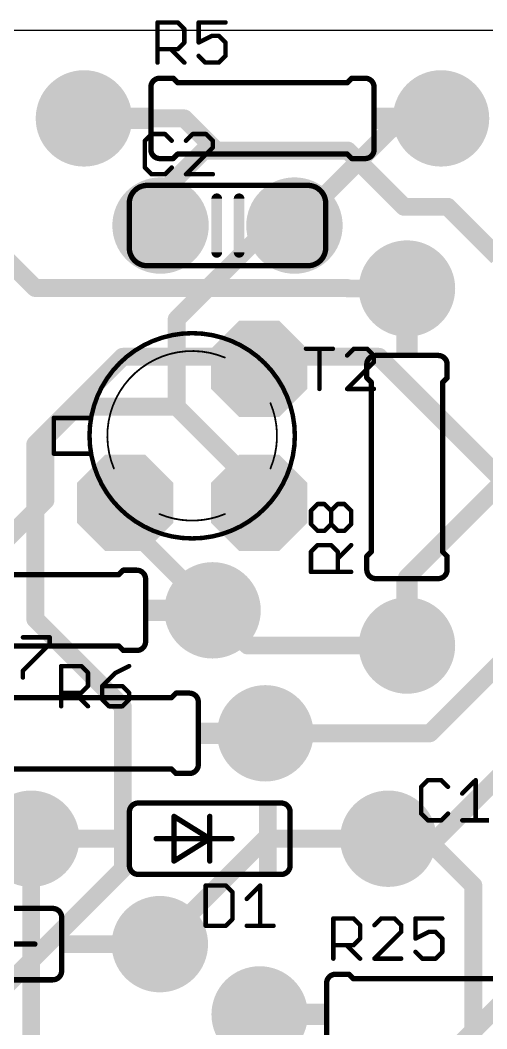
# Model space of a CAD drawing. Extents: x 0 to 70, y -10.8 to 60.8.
# Drawn here: x 24.11 to 37.38, y 21.59 to 50.29 of the extents above; entities that cross this region are included whole.
import ezdxf

# ---------------------------------------------------------------- set-up
doc = ezdxf.new("R2010")
doc.units = 0
for name, color, linetype in [('1', 22, 'CONTINUOUS'), ('16', 175, 'CONTINUOUS'), ('17', 82, 'CONTINUOUS'), ('20', 7, 'CONTINUOUS'), ('21', 253, 'CONTINUOUS'), ('25', 253, 'CONTINUOUS'), ('29', 253, 'CONTINUOUS'), ('30', 253, 'CONTINUOUS')]:
    doc.layers.add(name, color=color, linetype=linetype)

# ---------------------------------------------------------------- blocks, each defined once
blk = doc.blocks.new('ROUNDP')
at = {"const_width": 0.5}
blk.add_lwpolyline([(0, -0.25, 1), (0, 0.25, 1), (0, -0.25)], format="xyb", dxfattribs=at)
blk = doc.blocks.new('RECT')
blk.add_solid([(-0.5, -0.5), (0.5, -0.5), (-0.5, 0.5), (0.5, 0.5)])
blk = doc.blocks.new('OCTAGONP')
at = {"const_width": 0.5}
blk.add_lwpolyline([(-0.25, -0.1036), (-0.25, 0.1036), (-0.1036, 0.25), (0.1036, 0.25), (0.25, 0.1036), (0.25, -0.1036), (0.1036, -0.25), (-0.1036, -0.25), (-0.25, -0.1036), (-0.25, 0.1036)], dxfattribs=at)

msp = doc.modelspace()

# ---------------------------------------------------------------- linework, layer by layer
at = {"layer": '1', "const_width": 0.508}
for points in [[(28.7762, 47.5), (25.92, 47.5)], [(29.6926, 46.5836), (28.7762, 47.5)], [(29.337, 46.5836), (28.1, 45.3466)], [(29.6926, 46.5836), (29.337, 46.5836)], [(33.4264, 46.5836), (29.6926, 46.5836)], [(35.0266, 44.9834), (33.4264, 46.5836)], [(28.1, 45.3466), (28.1, 44.45)], [(36.2712, 44.9834), (35.0266, 44.9834)], [(37.6936, 43.561), (36.2712, 44.9834)], [(22.5, 44.7084), (24.5364, 42.672)], [(24.5364, 42.672), (33.4264, 42.672)], [(33.4264, 42.672), (33.4408, 42.6576)], [(33.4408, 42.6576), (35.111, 42.6576)], [(24.5364, 38.227), (27.0256, 40.7162)], [(27.0256, 40.7162), (30.7162, 40.7162)], [(30.7162, 40.7162), (30.905, 40.3716)], [(30.905, 40.3716), (31.0938, 40.7162)], [(31.0938, 40.7162), (34.3154, 40.7162)], [(34.3154, 40.7162), (37.6936, 37.338)], [(24.5364, 33.2486), (24.5364, 38.227)], [(27.0256, 30.7594), (24.5364, 33.2486)], [(27.0256, 26.1366), (27.0256, 30.7594)], [(22.7584, 21.8694), (27.0256, 26.1366)], [(35.7378, 20.2692), (39.4716, 24.003)]]:
    msp.add_lwpolyline(points, dxfattribs=at)
at = {"layer": '1', "const_width": 0.254}
for points in [[(25.92, 47.627, 1), (25.92, 47.373)], [(28.866, 47.5898, 1), (28.6864, 47.4102)], [(28.7762, 47.373, 1), (28.7762, 47.627)], [(29.337, 46.7106, 1), (29.337, 46.4566)], [(29.4268, 46.4938, 1), (29.2472, 46.6734)], [(29.6926, 46.7106, 1), (29.6926, 46.4566)], [(29.6028, 46.4938, 1), (29.7824, 46.6734)], [(29.6926, 46.4566, 1), (29.6926, 46.7106)], [(33.5162, 46.6734, 1), (33.3366, 46.4938)], [(33.4264, 46.4566, 1), (33.4264, 46.7106)], [(28.227, 45.3466, 1), (27.973, 45.3466)], [(28.0102, 45.4364, 1), (28.1898, 45.2568)], [(35.0266, 45.1104, 1), (35.0266, 44.8564)], [(34.9368, 44.8936, 1), (35.1164, 45.0732)], [(36.361, 45.0732, 1), (36.1814, 44.8936)], [(36.2712, 44.8564, 1), (36.2712, 45.1104)], [(27.973, 44.45, 1), (28.227, 44.45)], [(24.5364, 42.799, 1), (24.5364, 42.545)], [(24.4466, 42.5822, 1), (24.6262, 42.7618)], [(33.5162, 42.7618, 1), (33.3366, 42.5822)], [(33.4408, 42.7846, 1), (33.4408, 42.5306)], [(33.351, 42.5678, 1), (33.5306, 42.7474)], [(33.4264, 42.545, 1), (33.4264, 42.799)], [(35.111, 42.5306, 1), (35.111, 42.7846)], [(27.0256, 40.8432, 1), (27.0256, 40.5892)], [(27.1154, 40.6264, 1), (26.9358, 40.806)], [(30.8276, 40.7772, 1), (30.6048, 40.6552)], [(30.7162, 40.5892, 1), (30.7162, 40.8432)], [(31.0938, 40.8432, 1), (31.0938, 40.5892)], [(31.2052, 40.6552, 1), (30.9824, 40.7772)], [(34.4052, 40.806, 1), (34.2256, 40.6264)], [(34.3154, 40.5892, 1), (34.3154, 40.8432)], [(30.7936, 40.4326, 1), (31.0164, 40.3106)], [(30.7936, 40.3106, 1), (31.0164, 40.4326)], [(24.6634, 38.227, 1), (24.4094, 38.227)], [(24.4466, 38.3168, 1), (24.6262, 38.1372)], [(24.6262, 33.3384, 1), (24.4466, 33.1588)], [(24.4094, 33.2486, 1), (24.6634, 33.2486)], [(27.1526, 30.7594, 1), (26.8986, 30.7594)], [(26.9358, 30.6696, 1), (27.1154, 30.8492)], [(26.8986, 26.1366, 1), (27.1526, 26.1366)], [(27.1154, 26.0468, 1), (26.9358, 26.2264)]]:
    msp.add_lwpolyline(points, format="xyb", dxfattribs=at)
at = {"layer": '16', "const_width": 0.508}
for points in [[(31.91, 44.45), (34.96, 47.5)], [(34.96, 47.5), (36.08, 47.5)], [(28.559, 41.783), (31.226, 44.45)], [(31.226, 44.45), (31.91, 44.45)], [(28.559, 39.2938), (28.559, 41.783)], [(35.111, 34.431), (40.27, 39.59)], [(24.8252, 38.4048), (25.7142, 39.2938)], [(25.7142, 39.2938), (28.559, 39.2938)], [(28.559, 39.2938), (30.7578, 37.095)], [(24.8252, 36.6268), (24.8252, 38.4048)], [(30.7578, 37.095), (30.905, 36.5616)], [(23.225, 35.0266), (24.8252, 36.6268)], [(27.095, 35.985), (27.095, 36.5616)], [(29.58, 33.5), (27.095, 35.985)], [(35.76, 30), (40.27, 34.51)], [(35.111, 32.4976), (35.111, 34.431)], [(29.58, 33.5), (30.5824, 32.4976)], [(30.5824, 32.4976), (35.111, 32.4976)], [(31.08, 30), (35.76, 30)], [(35.96, 27), (38.96, 30)], [(20.58, 27), (24.42, 27)], [(24.42, 27), (24.42, 20.16)], [(31.08, 27), (28.08, 24)], [(34.58, 27), (31.08, 27)], [(35.671, 27), (34.58, 27)], [(35.671, 27), (35.96, 27)], [(37, 25.671), (35.671, 27)], [(37, 14.54), (37, 25.671)], [(33.27, 19.65), (30.92, 22)]]:
    msp.add_lwpolyline(points, dxfattribs=at)
at = {"layer": '16', "const_width": 0.254}
for points in [[(34.96, 47.627, 1), (34.96, 47.373)], [(35.0498, 47.4102, 1), (34.8702, 47.5898)], [(36.08, 47.373, 1), (36.08, 47.627)], [(31.226, 44.577, 1), (31.226, 44.323)], [(31.3158, 44.3602, 1), (31.1362, 44.5398)], [(31.8202, 44.5398, 1), (31.9998, 44.3602)], [(31.91, 44.323, 1), (31.91, 44.577)], [(28.686, 41.783, 1), (28.432, 41.783)], [(28.4692, 41.8728, 1), (28.6488, 41.6932)], [(25.7142, 39.4208, 1), (25.7142, 39.1668)], [(25.804, 39.204, 1), (25.6244, 39.3836)], [(28.6488, 39.3836, 1), (28.4692, 39.204)], [(28.432, 39.2938, 1), (28.686, 39.2938)], [(28.559, 39.1668, 1), (28.559, 39.4208)], [(24.9522, 38.4048, 1), (24.6982, 38.4048)], [(24.7354, 38.4946, 1), (24.915, 38.315)], [(30.8802, 37.1288, 1), (30.6354, 37.0612)], [(30.668, 37.0052, 1), (30.8476, 37.1848)], [(24.6982, 36.6268, 1), (24.9522, 36.6268)], [(24.915, 36.537, 1), (24.7354, 36.7166)], [(27.222, 36.5616, 1), (26.968, 36.5616)], [(30.7826, 36.5278, 1), (31.0274, 36.5954)], [(27.1848, 36.0748, 1), (27.0052, 35.8952)], [(26.968, 35.985, 1), (27.222, 35.985)], [(35.238, 34.431, 1), (34.984, 34.431)], [(35.0212, 34.5208, 1), (35.2008, 34.3412)], [(29.6698, 33.5898, 1), (29.4902, 33.4102)], [(29.4902, 33.4102, 1), (29.6698, 33.5898)], [(30.5824, 32.6246, 1), (30.5824, 32.3706)], [(35.111, 32.3706, 1), (35.111, 32.6246)], [(30.4926, 32.4078, 1), (30.6722, 32.5874)], [(34.984, 32.4976, 1), (35.238, 32.4976)], [(31.08, 30.127, 1), (31.08, 29.873)], [(35.6702, 30.0898, 1), (35.8498, 29.9102)], [(35.76, 29.873, 1), (35.76, 30.127)], [(24.547, 27, 1), (24.293, 27)], [(24.42, 26.873, 1), (24.42, 27.127)], [(31.08, 27.127, 1), (31.08, 26.873)], [(31.1698, 26.9102, 1), (30.9902, 27.0898)], [(34.58, 27.127, 1), (34.58, 26.873)], [(34.58, 26.873, 1), (34.58, 27.127)], [(35.671, 27.127, 1), (35.671, 26.873)], [(35.7608, 27.0898, 1), (35.5812, 26.9102)], [(35.671, 26.873, 1), (35.671, 27.127)], [(35.8702, 27.0898, 1), (36.0498, 26.9102)], [(35.96, 26.873, 1), (35.96, 27.127)], [(37.127, 25.671, 1), (36.873, 25.671)], [(36.9102, 25.5812, 1), (37.0898, 25.7608)], [(27.9902, 24.0898, 1), (28.1698, 23.9102)], [(31.0098, 22.0898, 1), (30.8302, 21.9102)]]:
    msp.add_lwpolyline(points, format="xyb", dxfattribs=at)
at = {"layer": '20'}
msp.add_line((70, 50), (0, 50), dxfattribs=at)
at = {"layer": '21'}
for points, const_width in [([(28.079, 48.643, 0.4142), (27.825, 48.389)], 0.1524), ([(28.079, 48.6811, 1), (28.079, 48.6049)], 0.0762), ([(28.079, 48.6049, 1), (28.079, 48.6811)], 0.0762), ([(28.4869, 48.6699, 1), (28.4331, 48.6161)], 0.0762), ([(28.46, 48.6049, 1), (28.46, 48.6811)], 0.0762), ([(28.587, 48.5541, 1), (28.587, 48.4779)], 0.0762), ([(28.5601, 48.4891, 1), (28.6139, 48.5429)], 0.0762), ([(33.3861, 48.5429, 1), (33.4399, 48.4891)], 0.0762), ([(33.413, 48.4779, 1), (33.413, 48.5541)], 0.0762), ([(33.54, 48.6811, 1), (33.54, 48.6049)], 0.0762), ([(33.5669, 48.6161, 1), (33.5131, 48.6699)], 0.0762), ([(34.175, 48.389, 0.4142), (33.921, 48.643)], 0.1524), ([(33.921, 48.6811, 1), (33.921, 48.6049)], 0.0762), ([(33.921, 48.6049, 1), (33.921, 48.6811)], 0.0762), ([(27.8631, 48.389, 1), (27.7869, 48.389)], 0.0762), ([(27.7869, 48.389, 1), (27.8631, 48.389)], 0.0762), ([(34.2131, 48.389, 1), (34.1369, 48.389)], 0.0762), ([(34.1369, 48.389, 1), (34.2131, 48.389)], 0.0762), ([(27.825, 46.611, 0.4142), (28.079, 46.357)], 0.1524), ([(27.8631, 46.611, 1), (27.7869, 46.611)], 0.0762), ([(27.7869, 46.611, 1), (27.8631, 46.611)], 0.0762), ([(28.587, 46.5221, 1), (28.587, 46.4459)], 0.0762), ([(28.6139, 46.4571, 1), (28.5601, 46.5109)], 0.0762), ([(33.4399, 46.5109, 1), (33.3861, 46.4571)], 0.0762), ([(33.413, 46.4459, 1), (33.413, 46.5221)], 0.0762), ([(33.921, 46.357, 0.4142), (34.175, 46.611)], 0.1524), ([(34.2131, 46.611, 1), (34.1369, 46.611)], 0.0762), ([(34.1369, 46.611, 1), (34.2131, 46.611)], 0.0762), ([(28.079, 46.3951, 1), (28.079, 46.3189)], 0.0762), ([(28.079, 46.3189, 1), (28.079, 46.3951)], 0.0762), ([(28.4331, 46.3839, 1), (28.4869, 46.3301)], 0.0762), ([(28.46, 46.3189, 1), (28.46, 46.3951)], 0.0762), ([(33.54, 46.3951, 1), (33.54, 46.3189)], 0.0762), ([(33.5131, 46.3301, 1), (33.5669, 46.3839)], 0.0762), ([(33.921, 46.3951, 1), (33.921, 46.3189)], 0.0762), ([(33.921, 46.3189, 1), (33.921, 46.3951)], 0.0762), ([(27.719, 45.593, 0.4142), (27.211, 45.085)], 0.1524), ([(27.719, 45.6311, 1), (27.719, 45.5549)], 0.0762), ([(27.719, 45.5549, 1), (27.719, 45.6311)], 0.0762), ([(32.799, 45.085, 0.4142), (32.291, 45.593)], 0.1524), ([(32.291, 45.6311, 1), (32.291, 45.5549)], 0.0762), ([(32.291, 45.5549, 1), (32.291, 45.6311)], 0.0762), ([(29.7764, 45.212, 1), (29.624, 45.212)], 0.1524), ([(30.4114, 45.212, 1), (30.259, 45.212)], 0.1524), ([(27.2491, 45.085, 1), (27.1729, 45.085)], 0.0762), ([(27.1729, 45.085, 1), (27.2491, 45.085)], 0.0762), ([(32.8371, 45.085, 1), (32.7609, 45.085)], 0.0762), ([(32.7609, 45.085, 1), (32.8371, 45.085)], 0.0762), ([(27.211, 43.815, 0.4142), (27.719, 43.307)], 0.1524), ([(27.2491, 43.815, 1), (27.1729, 43.815)], 0.0762), ([(27.1729, 43.815, 1), (27.2491, 43.815)], 0.0762), ([(29.624, 43.688, 1), (29.7764, 43.688)], 0.1524), ([(30.259, 43.688, 1), (30.4114, 43.688)], 0.1524), ([(32.291, 43.307, 0.4142), (32.799, 43.815)], 0.1524), ([(32.8371, 43.815, 1), (32.7609, 43.815)], 0.0762), ([(32.7609, 43.815, 1), (32.8371, 43.815)], 0.0762), ([(27.719, 43.3451, 1), (27.719, 43.2689)], 0.0762), ([(27.719, 43.2689, 1), (27.719, 43.3451)], 0.0762), ([(32.291, 43.3451, 1), (32.291, 43.2689)], 0.0762), ([(32.291, 43.2689, 1), (32.291, 43.3451)], 0.0762), ([(29, 35.5456, 1), (29, 41.3876, 1), (29, 35.5456)], 0.127), ([(29.929, 40.6937, 0.67), (26.773, 37.5377)], 0.0508), ([(34.222, 40.7526, 0.4142), (33.968, 40.4986)], 0.1524), ([(34.222, 40.7907, 1), (34.222, 40.7145)], 0.0762), ([(34.222, 40.7145, 1), (34.222, 40.7907)], 0.0762), ([(36.254, 40.4986, 0.4142), (36, 40.7526)], 0.1524), ([(36, 40.7907, 1), (36, 40.7145)], 0.0762), ([(36, 40.7145, 1), (36, 40.7907)], 0.0762), ([(29.9241, 40.682, 1), (29.9339, 40.7054)], 0.0254), ([(34.0061, 40.4986, 1), (33.9299, 40.4986)], 0.0762), ([(33.9299, 40.4986, 1), (34.0061, 40.4986)], 0.0762), ([(36.2921, 40.4986, 1), (36.2159, 40.4986)], 0.0762), ([(36.2159, 40.4986, 1), (36.2921, 40.4986)], 0.0762), ([(33.9949, 40.1445, 1), (33.9411, 40.0907)], 0.0762), ([(36.2809, 40.0907, 1), (36.2271, 40.1445)], 0.0762), ([(33.9299, 40.1176, 1), (34.0061, 40.1176)], 0.0762), ([(34.1331, 39.9906, 1), (34.0569, 39.9906)], 0.0762), ([(34.0681, 39.9637, 1), (34.1219, 40.0175)], 0.0762), ([(36.1651, 39.9906, 1), (36.0889, 39.9906)], 0.0762), ([(36.1001, 40.0175, 1), (36.1539, 39.9637)], 0.0762), ([(36.2159, 40.1176, 1), (36.2921, 40.1176)], 0.0762), ([(31.227, 37.5377, 0.2002), (31.227, 39.3955)], 0.0508), ([(31.2387, 39.4004, 1), (31.2153, 39.3906)], 0.0254), ([(25.063, 39.0064, 1), (25.063, 38.9428)], 0.0635), ([(25.0948, 38.9746, 1), (25.0313, 38.9746)], 0.0635), ([(26.1235, 38.9428, 1), (26.1235, 39.0064)], 0.0635), ([(25.063, 37.9904, 1), (25.063, 37.9269)], 0.0635), ([(25.0313, 37.9586, 1), (25.0948, 37.9586)], 0.0635), ([(26.1235, 37.9269, 1), (26.1235, 37.9904)], 0.0635), ([(26.7613, 37.5328, 1), (26.7847, 37.5426)], 0.0254), ([(31.2153, 37.5426, 1), (31.2387, 37.5328)], 0.0254), ([(28.0711, 36.2396, 0.2002), (29.9289, 36.2396)], 0.0508), ([(28.076, 36.2513, 1), (28.0662, 36.2279)], 0.0254), ([(29.9338, 36.2279, 1), (29.924, 36.2513)], 0.0254), ([(34.0061, 35.0376, 1), (33.9299, 35.0376)], 0.0762), ([(33.9411, 35.0645, 1), (33.9949, 35.0107)], 0.0762), ([(34.0569, 35.1646, 1), (34.1331, 35.1646)], 0.0762), ([(34.1219, 35.1377, 1), (34.0681, 35.1915)], 0.0762), ([(36.0889, 35.1646, 1), (36.1651, 35.1646)], 0.0762), ([(36.1539, 35.1915, 1), (36.1001, 35.1377)], 0.0762), ([(36.2921, 35.0376, 1), (36.2159, 35.0376)], 0.0762), ([(36.2271, 35.0107, 1), (36.2809, 35.0645)], 0.0762), ([(26.8861, 34.5429, 1), (26.9399, 34.4891)], 0.0762), ([(26.913, 34.4779, 1), (26.913, 34.5541)], 0.0762), ([(27.04, 34.6811, 1), (27.04, 34.6049)], 0.0762), ([(27.0669, 34.6161, 1), (27.0131, 34.6699)], 0.0762), ([(27.675, 34.389, 0.4142), (27.421, 34.643)], 0.1524), ([(27.421, 34.6811, 1), (27.421, 34.6049)], 0.0762), ([(27.421, 34.6049, 1), (27.421, 34.6811)], 0.0762), ([(27.7131, 34.389, 1), (27.6369, 34.389)], 0.0762), ([(33.968, 34.6566, 0.4142), (34.222, 34.4026)], 0.1524), ([(34.0061, 34.6566, 1), (33.9299, 34.6566)], 0.0762), ([(33.9299, 34.6566, 1), (34.0061, 34.6566)], 0.0762), ([(34.222, 34.4407, 1), (34.222, 34.3645)], 0.0762), ([(34.222, 34.3645, 1), (34.222, 34.4407)], 0.0762), ([(36, 34.4026, 0.4142), (36.254, 34.6566)], 0.1524), ([(36, 34.4407, 1), (36, 34.3645)], 0.0762), ([(36, 34.3645, 1), (36, 34.4407)], 0.0762), ([(36.2921, 34.6566, 1), (36.2159, 34.6566)], 0.0762), ([(36.2159, 34.6566, 1), (36.2921, 34.6566)], 0.0762), ([(27.6369, 34.389, 1), (27.7131, 34.389)], 0.0762), ([(26.9399, 32.5109, 1), (26.8861, 32.4571)], 0.0762), ([(26.913, 32.4459, 1), (26.913, 32.5221)], 0.0762), ([(27.421, 32.357, 0.4142), (27.675, 32.611)], 0.1524), ([(27.7131, 32.611, 1), (27.6369, 32.611)], 0.0762), ([(27.6369, 32.611, 1), (27.7131, 32.611)], 0.0762), ([(27.04, 32.3951, 1), (27.04, 32.3189)], 0.0762), ([(27.0131, 32.3301, 1), (27.0669, 32.3839)], 0.0762), ([(27.421, 32.3951, 1), (27.421, 32.3189)], 0.0762), ([(27.421, 32.3189, 1), (27.421, 32.3951)], 0.0762), ([(28.3861, 31.0429, 1), (28.4399, 30.9891)], 0.0762), ([(28.413, 30.9779, 1), (28.413, 31.0541)], 0.0762), ([(28.54, 31.1811, 1), (28.54, 31.1049)], 0.0762), ([(28.5669, 31.1161, 1), (28.5131, 31.1699)], 0.0762), ([(29.175, 30.889, 0.4142), (28.921, 31.143)], 0.1524), ([(28.921, 31.1811, 1), (28.921, 31.1049)], 0.0762), ([(28.921, 31.1049, 1), (28.921, 31.1811)], 0.0762), ([(29.2131, 30.889, 1), (29.1369, 30.889)], 0.0762), ([(29.1369, 30.889, 1), (29.2131, 30.889)], 0.0762), ([(28.4399, 29.0109, 1), (28.3861, 28.9571)], 0.0762), ([(28.413, 28.9459, 1), (28.413, 29.0221)], 0.0762), ([(28.921, 28.857, 0.4142), (29.175, 29.111)], 0.1524), ([(29.2131, 29.111, 1), (29.1369, 29.111)], 0.0762), ([(29.1369, 29.111, 1), (29.2131, 29.111)], 0.0762), ([(28.54, 28.8951, 1), (28.54, 28.8189)], 0.0762), ([(28.5131, 28.8301, 1), (28.5669, 28.8839)], 0.0762), ([(28.921, 28.8951, 1), (28.921, 28.8189)], 0.0762), ([(28.921, 28.8189, 1), (28.921, 28.8951)], 0.0762), ([(27.468, 28.016, 0.4142), (27.214, 27.762)], 0.1524), ([(27.468, 28.0541, 1), (27.468, 27.9779)], 0.0762), ([(27.468, 27.9779, 1), (27.468, 28.0541)], 0.0762), ([(31.786, 27.762, 0.4142), (31.532, 28.016)], 0.1524), ([(31.532, 28.0541, 1), (31.532, 27.9779)], 0.0762), ([(31.532, 27.9779, 1), (31.532, 28.0541)], 0.0762), ([(27.2521, 27.762, 1), (27.1759, 27.762)], 0.0762), ([(27.1759, 27.762, 1), (27.2521, 27.762)], 0.0762), ([(28.5221, 27.635, 1), (28.4459, 27.635)], 0.0762), ([(28.5042, 27.6673, 1), (28.4638, 27.6027)], 0.0762), ([(29.5381, 27.635, 1), (29.4619, 27.635)], 0.0762), ([(31.8241, 27.762, 1), (31.7479, 27.762)], 0.0762), ([(31.7479, 27.762, 1), (31.8241, 27.762)], 0.0762), ([(27.976, 27.0381, 1), (27.976, 26.9619)], 0.0762), ([(29.5, 27.0381, 1), (29.5, 26.9619)], 0.0762), ([(29.5381, 27, 1), (29.4619, 27)], 0.0762), ([(29.4619, 27, 1), (29.5381, 27)], 0.0762), ([(29.5202, 26.9677, 1), (29.4798, 27.0323)], 0.0762), ([(29.4798, 26.9677, 1), (29.5202, 27.0323)], 0.0762), ([(29.5, 26.9619, 1), (29.5, 27.0381)], 0.0762), ([(30.135, 26.9619, 1), (30.135, 27.0381)], 0.0762), ([(28.4638, 26.3973, 1), (28.5042, 26.3327)], 0.0762), ([(27.214, 26.238, 0.4142), (27.468, 25.984)], 0.1524), ([(27.2521, 26.238, 1), (27.1759, 26.238)], 0.0762), ([(27.1759, 26.238, 1), (27.2521, 26.238)], 0.0762), ([(28.4459, 26.365, 1), (28.5221, 26.365)], 0.0762), ([(29.4619, 26.365, 1), (29.5381, 26.365)], 0.0762), ([(31.532, 25.984, 0.4142), (31.786, 26.238)], 0.1524), ([(31.8241, 26.238, 1), (31.7479, 26.238)], 0.0762), ([(31.7479, 26.238, 1), (31.8241, 26.238)], 0.0762), ([(27.468, 26.0221, 1), (27.468, 25.9459)], 0.0762), ([(27.468, 25.9459, 1), (27.468, 26.0221)], 0.0762), ([(31.532, 26.0221, 1), (31.532, 25.9459)], 0.0762), ([(31.532, 25.9459, 1), (31.532, 26.0221)], 0.0762), ([(25.286, 24.762, 0.4142), (25.032, 25.016)], 0.1524), ([(25.032, 25.0541, 1), (25.032, 24.9779)], 0.0762), ([(25.032, 24.9779, 1), (25.032, 25.0541)], 0.0762), ([(25.3241, 24.762, 1), (25.2479, 24.762)], 0.0762), ([(25.2479, 24.762, 1), (25.3241, 24.762)], 0.0762), ([(24.524, 23.9619, 1), (24.524, 24.0381)], 0.0762), ([(25.032, 22.984, 0.4142), (25.286, 23.238)], 0.1524), ([(25.3241, 23.238, 1), (25.2479, 23.238)], 0.0762), ([(25.2479, 23.238, 1), (25.3241, 23.238)], 0.0762), ([(25.032, 23.0221, 1), (25.032, 22.9459)], 0.0762), ([(25.032, 22.9459, 1), (25.032, 23.0221)], 0.0762), ([(33.079, 23.143, 0.4142), (32.825, 22.889)], 0.1524), ([(32.8631, 22.889, 1), (32.7869, 22.889)], 0.0762), ([(33.079, 23.1811, 1), (33.079, 23.1049)], 0.0762), ([(33.079, 23.1049, 1), (33.079, 23.1811)], 0.0762), ([(33.4869, 23.1699, 1), (33.4331, 23.1161)], 0.0762), ([(33.46, 23.1049, 1), (33.46, 23.1811)], 0.0762), ([(33.587, 23.0541, 1), (33.587, 22.9779)], 0.0762), ([(33.5601, 22.9891, 1), (33.6139, 23.0429)], 0.0762), ([(32.7869, 22.889, 1), (32.8631, 22.889)], 0.0762)]:
    msp.add_lwpolyline(points, format="xyb", dxfattribs=dict(at, const_width=const_width))
for points, const_width in [([(28.079, 48.643), (28.46, 48.643)], 0.1524), ([(28.587, 48.516), (28.46, 48.643)], 0.1524), ([(33.413, 48.516), (28.587, 48.516)], 0.1524), ([(33.413, 48.516), (33.54, 48.643)], 0.1524), ([(33.921, 48.643), (33.54, 48.643)], 0.1524), ([(27.825, 46.611), (27.825, 48.389)], 0.1524), ([(34.175, 46.611), (34.175, 48.389)], 0.1524), ([(28.587, 46.484), (28.46, 46.357)], 0.1524), ([(33.413, 46.484), (28.587, 46.484)], 0.1524), ([(33.413, 46.484), (33.54, 46.357)], 0.1524), ([(28.079, 46.357), (28.46, 46.357)], 0.1524), ([(33.921, 46.357), (33.54, 46.357)], 0.1524), ([(32.291, 45.593), (27.719, 45.593)], 0.1524), ([(29.7002, 45.212), (29.7002, 43.688)], 0.3048), ([(30.3352, 45.212), (30.3352, 43.688)], 0.3048), ([(27.211, 43.815), (27.211, 45.085)], 0.1524), ([(32.799, 43.815), (32.799, 45.085)], 0.1524), ([(32.291, 43.307), (27.719, 43.307)], 0.1524), ([(36, 40.7526), (34.222, 40.7526)], 0.1524), ([(33.968, 40.4986), (33.968, 40.1176)], 0.1524), ([(36.254, 40.4986), (36.254, 40.1176)], 0.1524), ([(34.095, 39.9906), (33.968, 40.1176)], 0.1524), ([(36.127, 39.9906), (36.254, 40.1176)], 0.1524), ([(34.095, 39.9906), (34.095, 35.1646)], 0.1524), ([(36.127, 39.9906), (36.127, 35.1646)], 0.1524), ([(25.063, 37.9586), (25.063, 38.9746)], 0.127), ([(25.063, 38.9746), (26.1235, 38.9746)], 0.127), ([(25.063, 37.9586), (26.1235, 37.9586)], 0.127), ([(34.095, 35.1646), (33.968, 35.0376)], 0.1524), ([(33.968, 34.6566), (33.968, 35.0376)], 0.1524), ([(36.127, 35.1646), (36.254, 35.0376)], 0.1524), ([(36.254, 34.6566), (36.254, 35.0376)], 0.1524), ([(22.087, 34.516), (26.913, 34.516)], 0.1524), ([(26.913, 34.516), (27.04, 34.643)], 0.1524), ([(27.421, 34.643), (27.04, 34.643)], 0.1524), ([(27.675, 34.389), (27.675, 32.611)], 0.1524), ([(36, 34.4026), (34.222, 34.4026)], 0.1524), ([(22.087, 32.484), (26.913, 32.484)], 0.1524), ([(26.913, 32.484), (27.04, 32.357)], 0.1524), ([(27.421, 32.357), (27.04, 32.357)], 0.1524), ([(28.413, 31.016), (23.587, 31.016)], 0.1524), ([(28.413, 31.016), (28.54, 31.143)], 0.1524), ([(28.921, 31.143), (28.54, 31.143)], 0.1524), ([(29.175, 29.111), (29.175, 30.889)], 0.1524), ([(28.413, 28.984), (23.587, 28.984)], 0.1524), ([(28.413, 28.984), (28.54, 28.857)], 0.1524), ([(28.921, 28.857), (28.54, 28.857)], 0.1524), ([(31.532, 28.016), (27.468, 28.016)], 0.1524), ([(27.214, 27.762), (27.214, 26.238)], 0.1524), ([(28.484, 26.365), (28.484, 27.635)], 0.1524), ([(28.484, 27.635), (29.5, 27)], 0.1524), ([(29.5, 27), (29.5, 27.635)], 0.1524), ([(31.786, 26.238), (31.786, 27.762)], 0.1524), ([(29.5, 27), (27.976, 27)], 0.1524), ([(29.5, 27), (28.484, 26.365)], 0.1524), ([(30.135, 27), (29.5, 27)], 0.1524), ([(29.5, 26.365), (29.5, 27)], 0.1524), ([(31.532, 25.984), (27.468, 25.984)], 0.1524), ([(20.968, 25.016), (25.032, 25.016)], 0.1524), ([(25.286, 23.238), (25.286, 24.762)], 0.1524), ([(23, 24), (24.524, 24)], 0.1524), ([(20.968, 22.984), (25.032, 22.984)], 0.1524), ([(32.825, 21.111), (32.825, 22.889)], 0.1524), ([(33.079, 23.143), (33.46, 23.143)], 0.1524), ([(33.587, 23.016), (33.46, 23.143)], 0.1524), ([(38.413, 23.016), (33.587, 23.016)], 0.1524)]:
    msp.add_lwpolyline(points, dxfattribs=dict(at, const_width=const_width))
at = {"layer": '25', "const_width": 0.0635}
for points in [[(28.0155, 50.2632, 1), (28.0155, 50.1996)], [(28.0473, 50.2314, 1), (27.9838, 50.2314)], [(28.6098, 50.2539, 1), (28.565, 50.2089)], [(28.5874, 50.1996, 1), (28.5874, 50.2632)], [(29.1848, 50.2632, 1), (29.1848, 50.1996)], [(29.2166, 50.2314, 1), (29.1531, 50.2314)], [(29.9474, 50.1996, 1), (29.9474, 50.2632)], [(28.8099, 50.0408, 1), (28.7464, 50.0408)], [(28.7557, 50.0183, 1), (28.8005, 50.0633)], [(28.7464, 49.6594, 1), (28.8099, 49.6594)], [(28.8005, 49.6369, 1), (28.7557, 49.6819)], [(29.1706, 49.6878, 1), (29.199, 49.631)], [(29.1531, 49.6594, 1), (29.2166, 49.6594)], [(29.5661, 49.8819, 1), (29.5661, 49.8184)], [(29.5803, 49.8217, 1), (29.5519, 49.8785)], [(29.7792, 49.8726, 1), (29.7342, 49.8276)], [(29.7567, 49.8184, 1), (29.7567, 49.8819)], [(29.9792, 49.6594, 1), (29.9157, 49.6594)], [(29.9249, 49.6369, 1), (29.9699, 49.6819)], [(28.0155, 49.5006, 1), (28.0155, 49.437)], [(28.4193, 49.4913, 1), (28.3743, 49.4463)], [(28.565, 49.4913, 1), (28.6098, 49.4463)], [(28.5874, 49.437, 1), (28.5874, 49.5006)], [(27.9838, 49.0875, 1), (28.0473, 49.0875)], [(28.7556, 49.065, 1), (28.8006, 49.11)], [(29.2073, 49.3006, 1), (29.1623, 49.2556)], [(29.3754, 49.1193, 1), (29.3754, 49.0558)], [(29.3529, 49.065, 1), (29.3979, 49.11)], [(29.7343, 49.11, 1), (29.7791, 49.065)], [(29.7567, 49.0558, 1), (29.7567, 49.1193)], [(29.9157, 49.2781, 1), (29.9792, 49.2781)], [(29.9698, 49.2556, 1), (29.925, 49.3006)], [(27.8461, 47.0862, 1), (27.8461, 47.0226)], [(27.8686, 47.0319, 1), (27.8236, 47.0769)], [(28.2498, 47.0769, 1), (28.205, 47.0319)], [(28.2274, 47.0226, 1), (28.2274, 47.0862)], [(29.0154, 47.0862, 1), (29.0154, 47.0226)], [(29.0379, 47.0319, 1), (28.9929, 47.0769)], [(29.4191, 47.0769, 1), (29.3743, 47.0319)], [(29.3967, 47.0226, 1), (29.3967, 47.0862)], [(27.633, 46.8863, 1), (27.678, 46.8413)], [(27.6872, 46.8638, 1), (27.6238, 46.8638)], [(28.3957, 46.8413, 1), (28.4405, 46.8863)], [(28.8023, 46.8863, 1), (28.8473, 46.8413)], [(29.6192, 46.8638, 1), (29.5557, 46.8638)], [(29.565, 46.8413, 1), (29.6098, 46.8863)], [(29.5557, 46.6731, 1), (29.6192, 46.6731)], [(29.6099, 46.6506, 1), (29.5649, 46.6956)], [(27.678, 46.1236, 1), (27.633, 46.0786)], [(27.6238, 46.1011, 1), (27.6872, 46.1011)], [(27.8461, 45.9423, 1), (27.8461, 45.8787)], [(27.8236, 45.888, 1), (27.8686, 45.933)], [(28.205, 45.933, 1), (28.2498, 45.888)], [(28.2274, 45.8787, 1), (28.2274, 45.9423)], [(28.4405, 46.0786, 1), (28.3957, 46.1236)], [(28.8023, 45.933, 1), (28.8473, 45.888)], [(28.8248, 45.9423, 1), (28.8248, 45.8787)], [(29.5874, 45.8787, 1), (29.5874, 45.9423)], [(32.2385, 40.9758, 1), (32.2385, 40.9123)], [(32.6516, 40.944, 1), (32.5881, 40.944)], [(33.0011, 40.9123, 1), (33.0011, 40.9758)], [(33.3853, 40.7759, 1), (33.4303, 40.7309)], [(33.5984, 40.9758, 1), (33.5984, 40.9123)], [(33.6209, 40.9215, 1), (33.5759, 40.9665)], [(34.0021, 40.9665, 1), (33.9573, 40.9215)], [(33.9797, 40.9123, 1), (33.9797, 40.9758)], [(34.2022, 40.7534, 1), (34.1386, 40.7534)], [(34.148, 40.7309, 1), (34.1928, 40.7759)], [(34.1386, 40.5627, 1), (34.2022, 40.5627)], [(34.1929, 40.5402, 1), (34.1479, 40.5852)], [(32.5881, 39.8001, 1), (32.6516, 39.8001)], [(33.3853, 39.8226, 1), (33.4303, 39.7776)], [(33.4078, 39.8319, 1), (33.4078, 39.7683)], [(34.1704, 39.7683, 1), (34.1704, 39.8319)], [(32.5702, 36.5568, 1), (32.5702, 36.4932)], [(32.5927, 36.5026, 1), (32.5477, 36.5474)], [(32.7834, 36.5475, 1), (32.7384, 36.5025)], [(32.7609, 36.4932, 1), (32.7609, 36.5568)], [(33.1422, 36.5568, 1), (33.1422, 36.4932)], [(33.1647, 36.5026, 1), (33.1197, 36.5474)], [(33.3554, 36.5474, 1), (33.3104, 36.5026)], [(33.3329, 36.4932, 1), (33.3329, 36.5568)], [(32.4114, 36.3343, 1), (32.3479, 36.3343)], [(32.3571, 36.3567, 1), (32.4021, 36.3119)], [(32.9834, 36.3343, 1), (32.9198, 36.3343)], [(32.9291, 36.3567, 1), (32.9741, 36.3119)], [(32.9291, 36.3118, 1), (32.9741, 36.3568)], [(33.5553, 36.3343, 1), (33.4917, 36.3343)], [(33.501, 36.3119, 1), (33.546, 36.3567)], [(32.4021, 35.9755, 1), (32.3571, 35.9305)], [(32.3479, 35.953, 1), (32.4114, 35.953)], [(32.9741, 35.9755, 1), (32.9291, 35.9305)], [(32.9198, 35.953, 1), (32.9834, 35.953)], [(32.974, 35.9305, 1), (32.9292, 35.9755)], [(33.4917, 35.953, 1), (33.5553, 35.953)], [(33.546, 35.9305, 1), (33.501, 35.9755)], [(32.5702, 35.7942, 1), (32.5702, 35.7306)], [(32.5477, 35.7399, 1), (32.5927, 35.7849)], [(32.7385, 35.7849, 1), (32.7833, 35.7399)], [(32.7609, 35.7306, 1), (32.7609, 35.7942)], [(33.1422, 35.7942, 1), (33.1422, 35.7306)], [(33.1197, 35.7399, 1), (33.1647, 35.7849)], [(33.3104, 35.7849, 1), (33.3554, 35.7399)], [(33.3329, 35.7306, 1), (33.3329, 35.7942)], [(32.5702, 35.3875, 1), (32.5702, 35.3239)], [(32.5927, 35.3333, 1), (32.5477, 35.3781)], [(32.9741, 35.3781, 1), (32.9291, 35.3333)], [(32.9516, 35.3239, 1), (32.9516, 35.3875)], [(33.546, 35.3332, 1), (33.501, 35.3782)], [(32.4114, 35.165, 1), (32.3479, 35.165)], [(32.3571, 35.1874, 1), (32.4021, 35.1426)], [(33.1197, 34.9969, 1), (33.1647, 34.9519)], [(33.174, 35.165, 1), (33.1105, 35.165)], [(33.1197, 35.1426, 1), (33.1647, 35.1874)], [(32.3796, 34.6249, 1), (32.3796, 34.5613)], [(32.3479, 34.5931, 1), (32.4114, 34.5931)], [(33.1105, 34.5931, 1), (33.174, 34.5931)], [(33.5235, 34.5613, 1), (33.5235, 34.6249)], [(24.1848, 32.7632, 1), (24.1848, 32.6996)], [(24.9792, 32.7314, 1), (24.9157, 32.7314)], [(24.9474, 32.6996, 1), (24.9474, 32.7632)], [(24.9157, 32.5408, 1), (24.9792, 32.5408)], [(24.9699, 32.5184, 1), (24.9249, 32.5632)], [(25.2728, 31.9452, 1), (25.2728, 31.8817)], [(25.3045, 31.9134, 1), (25.2411, 31.9134)], [(25.8671, 31.9359, 1), (25.8223, 31.8909)], [(25.8447, 31.8817, 1), (25.8447, 31.9452)], [(27.2189, 31.885, 1), (27.1905, 31.9418)], [(24.2166, 31.7781, 1), (24.1531, 31.7781)], [(24.1623, 31.8005, 1), (24.2073, 31.7557)], [(24.1531, 31.5875, 1), (24.2166, 31.5875)], [(26.0672, 31.7228, 1), (26.0037, 31.7228)], [(26.013, 31.7003, 1), (26.0578, 31.7453)], [(26.8092, 31.7512, 1), (26.8376, 31.6944)], [(26.8459, 31.7004, 1), (26.8009, 31.7452)], [(26.0037, 31.3414, 1), (26.0672, 31.3414)], [(26.0578, 31.3189, 1), (26.013, 31.3639)], [(26.4196, 31.3638, 1), (26.4646, 31.319)], [(26.4738, 31.3414, 1), (26.4104, 31.3414)], [(26.4421, 31.3731, 1), (26.4421, 31.3097)], [(27.0364, 31.3639, 1), (26.9916, 31.3189)], [(27.014, 31.3097, 1), (27.014, 31.3731)], [(25.2728, 31.1825, 1), (25.2728, 31.1191)], [(25.6766, 31.1733, 1), (25.6316, 31.1283)], [(25.8223, 31.1733, 1), (25.8671, 31.1283)], [(25.8447, 31.1191, 1), (25.8447, 31.1825)], [(26.4646, 30.9826, 1), (26.4196, 30.9376)], [(27.2365, 31.1508, 1), (27.173, 31.1508)], [(27.1823, 31.1283, 1), (27.2271, 31.1733)], [(27.2271, 30.9376, 1), (27.1823, 30.9826)], [(25.2411, 30.7695, 1), (25.3045, 30.7695)], [(26.0129, 30.747, 1), (26.0579, 30.792)], [(26.4104, 30.9601, 1), (26.4738, 30.9601)], [(26.6327, 30.8012, 1), (26.6327, 30.7378)], [(26.6102, 30.747, 1), (26.6552, 30.792)], [(26.9916, 30.792, 1), (27.0364, 30.747)], [(27.014, 30.7378, 1), (27.014, 30.8012)], [(27.173, 30.9601, 1), (27.2365, 30.9601)], [(35.706, 28.6991, 1), (35.706, 28.6357)], [(35.7285, 28.6449, 1), (35.6835, 28.6899)], [(36.1097, 28.6899, 1), (36.0649, 28.6449)], [(36.0873, 28.6357, 1), (36.0873, 28.6991)], [(37.0978, 28.6674, 1), (37.0343, 28.6674)], [(37.0885, 28.6449, 1), (37.0435, 28.6899)], [(35.4929, 28.4993, 1), (35.5379, 28.4543)], [(35.5472, 28.4768, 1), (35.4836, 28.4768)], [(36.2556, 28.4543, 1), (36.3004, 28.4993)], [(36.6622, 28.3086, 1), (36.7072, 28.2636)], [(35.5379, 27.7366, 1), (35.4929, 27.6916)], [(35.4836, 27.7141, 1), (35.5472, 27.7141)], [(35.706, 27.5553, 1), (35.706, 27.4918)], [(35.6835, 27.501, 1), (35.7285, 27.546)], [(36.0649, 27.546, 1), (36.1097, 27.501)], [(36.0873, 27.4918, 1), (36.0873, 27.5553)], [(36.3004, 27.6916, 1), (36.2556, 27.7366)], [(36.6847, 27.5553, 1), (36.6847, 27.4918)], [(37.0343, 27.5235, 1), (37.0978, 27.5235)], [(29.4155, 25.6674, 1), (29.3521, 25.6674)], [(29.3838, 25.6991, 1), (29.3838, 25.6357)], [(29.9781, 25.6899, 1), (29.9333, 25.6449)], [(29.9557, 25.6357, 1), (29.9557, 25.6991)], [(30.9661, 25.6674, 1), (30.9027, 25.6674)], [(30.9569, 25.6449, 1), (30.9119, 25.6899)], [(30.1781, 25.4768, 1), (30.1147, 25.4768)], [(30.124, 25.4543, 1), (30.1688, 25.4993)], [(30.5306, 25.3086, 1), (30.5756, 25.2636)], [(30.1147, 24.7141, 1), (30.1781, 24.7141)], [(30.1688, 24.6916, 1), (30.124, 24.7366)], [(33.0473, 24.7314, 1), (32.9838, 24.7314)], [(33.0155, 24.7631, 1), (33.0155, 24.6997)], [(33.6098, 24.7539, 1), (33.565, 24.7089)], [(33.5874, 24.6997, 1), (33.5874, 24.7631)], [(34.3754, 24.7631, 1), (34.3754, 24.6997)], [(34.3979, 24.7089, 1), (34.3529, 24.7539)], [(34.7791, 24.7539, 1), (34.7343, 24.7089)], [(34.7567, 24.6997, 1), (34.7567, 24.7631)], [(35.3541, 24.7631, 1), (35.3541, 24.6997)], [(35.3859, 24.7314, 1), (35.3224, 24.7314)], [(36.1167, 24.6997, 1), (36.1167, 24.7631)], [(29.3838, 24.5553, 1), (29.3838, 24.4918)], [(29.3521, 24.5235, 1), (29.4155, 24.5235)], [(29.9333, 24.546, 1), (29.9781, 24.501)], [(29.9557, 24.4918, 1), (29.9557, 24.5553)], [(30.5531, 24.5553, 1), (30.5531, 24.4918)], [(30.9027, 24.5235, 1), (30.9661, 24.5235)], [(31.3157, 24.4918, 1), (31.3157, 24.5553)], [(33.8099, 24.5408, 1), (33.7463, 24.5408)], [(33.7557, 24.5183, 1), (33.8005, 24.5633)], [(34.1623, 24.5633, 1), (34.2073, 24.5183)], [(34.9792, 24.5408, 1), (34.9156, 24.5408)], [(34.9699, 24.3276, 1), (34.9249, 24.3726)], [(34.925, 24.5183, 1), (34.9698, 24.5633)], [(35.7354, 24.3819, 1), (35.7354, 24.3184)], [(35.7496, 24.3217, 1), (35.7212, 24.3785)], [(35.9485, 24.3726, 1), (35.9035, 24.3276)], [(35.926, 24.3184, 1), (35.926, 24.3819)], [(33.7463, 24.1594, 1), (33.8099, 24.1594)], [(33.8005, 24.1369, 1), (33.7557, 24.1819)], [(34.9156, 24.3501, 1), (34.9792, 24.3501)], [(35.3399, 24.1878, 1), (35.3683, 24.131)], [(35.3224, 24.1594, 1), (35.3859, 24.1594)], [(36.1485, 24.1594, 1), (36.0849, 24.1594)], [(36.0942, 24.1369, 1), (36.1392, 24.1819)], [(33.0155, 24.0006, 1), (33.0155, 23.9371)], [(33.4193, 23.9913, 1), (33.3743, 23.9463)], [(33.565, 23.9913, 1), (33.6098, 23.9463)], [(33.5874, 23.9371, 1), (33.5874, 24.0006)], [(35.3766, 23.8006, 1), (35.3316, 23.7556)], [(36.1391, 23.7556, 1), (36.0943, 23.8006)], [(32.9838, 23.5875, 1), (33.0473, 23.5875)], [(33.7556, 23.565, 1), (33.8006, 23.61)], [(34.1623, 23.61, 1), (34.2073, 23.565)], [(34.1848, 23.6193, 1), (34.1848, 23.5558)], [(34.9474, 23.5558, 1), (34.9474, 23.6193)], [(35.5447, 23.6193, 1), (35.5447, 23.5558)], [(35.5222, 23.565, 1), (35.5672, 23.61)], [(35.9036, 23.61, 1), (35.9484, 23.565)], [(35.926, 23.5558, 1), (35.926, 23.6193)], [(36.0849, 23.7781, 1), (36.1485, 23.7781)]]:
    msp.add_lwpolyline(points, format="xyb", dxfattribs=at)
at = {"layer": '25', "const_width": 0.127}
for points in [[(28.0155, 49.0875), (28.0155, 50.2314)], [(28.0155, 50.2314), (28.5874, 50.2314)], [(28.5874, 50.2314), (28.7781, 50.0408)], [(29.9474, 50.2314), (29.1848, 50.2314)], [(29.1848, 50.2314), (29.1848, 49.6594)], [(28.7781, 50.0408), (28.7781, 49.6594)], [(28.7781, 49.6594), (28.5874, 49.4688)], [(29.1848, 49.6594), (29.5661, 49.8501)], [(29.5661, 49.8501), (29.7567, 49.8501)], [(29.7567, 49.8501), (29.9474, 49.6594)], [(29.9474, 49.6594), (29.9474, 49.2781)], [(28.5874, 49.4688), (28.0155, 49.4688)], [(28.3968, 49.4688), (28.7781, 49.0875)], [(29.3754, 49.0875), (29.1848, 49.2781)], [(29.7567, 49.0875), (29.3754, 49.0875)], [(29.9474, 49.2781), (29.7567, 49.0875)], [(27.8461, 47.0544), (27.6555, 46.8638)], [(28.2274, 47.0544), (27.8461, 47.0544)], [(28.4181, 46.8638), (28.2274, 47.0544)], [(29.0154, 47.0544), (28.8248, 46.8638)], [(29.3967, 47.0544), (29.0154, 47.0544)], [(29.5874, 46.8638), (29.3967, 47.0544)], [(27.6555, 46.8638), (27.6555, 46.1011)], [(29.5874, 46.6731), (29.5874, 46.8638)], [(28.8248, 45.9105), (29.5874, 46.6731)], [(27.6555, 46.1011), (27.8461, 45.9105)], [(27.8461, 45.9105), (28.2274, 45.9105)], [(28.2274, 45.9105), (28.4181, 46.1011)], [(29.5874, 45.9105), (28.8248, 45.9105)], [(32.2385, 40.944), (33.0011, 40.944)], [(32.6198, 39.8001), (32.6198, 40.944)], [(33.5984, 40.944), (33.4078, 40.7534)], [(33.9797, 40.944), (33.5984, 40.944)], [(34.1704, 40.7534), (33.9797, 40.944)], [(34.1704, 40.5627), (34.1704, 40.7534)], [(33.4078, 39.8001), (34.1704, 40.5627)], [(34.1704, 39.8001), (33.4078, 39.8001)], [(32.3796, 36.3343), (32.5702, 36.525)], [(32.5702, 36.525), (32.7609, 36.525)], [(32.7609, 36.525), (32.9516, 36.3343)], [(32.9516, 36.3343), (33.1422, 36.525)], [(33.1422, 36.525), (33.3329, 36.525)], [(33.3329, 36.525), (33.5235, 36.3343)], [(32.3796, 35.953), (32.3796, 36.3343)], [(32.9516, 35.953), (32.9516, 36.3343)], [(33.5235, 36.3343), (33.5235, 35.953)], [(32.5702, 35.7624), (32.3796, 35.953)], [(32.9516, 35.953), (32.7609, 35.7624)], [(33.1422, 35.7624), (32.9516, 35.953)], [(33.5235, 35.953), (33.3329, 35.7624)], [(32.7609, 35.7624), (32.5702, 35.7624)], [(33.3329, 35.7624), (33.1422, 35.7624)], [(32.3796, 35.165), (32.5702, 35.3557)], [(32.5702, 35.3557), (32.9516, 35.3557)], [(32.9516, 35.3557), (33.1422, 35.165)], [(33.1422, 34.9744), (33.5235, 35.3557)], [(32.3796, 34.5931), (32.3796, 35.165)], [(33.1422, 35.165), (33.1422, 34.5931)], [(33.5235, 34.5931), (32.3796, 34.5931)], [(24.1848, 32.7314), (24.9474, 32.7314)], [(24.9474, 32.7314), (24.9474, 32.5408)], [(24.9474, 32.5408), (24.1848, 31.7781)], [(25.2728, 30.7695), (25.2728, 31.9134)], [(25.2728, 31.9134), (25.8447, 31.9134)], [(25.8447, 31.9134), (26.0354, 31.7228)], [(27.2047, 31.9134), (26.8234, 31.7228)], [(24.1848, 31.7781), (24.1848, 31.5875)], [(26.0354, 31.7228), (26.0354, 31.3414)], [(26.8234, 31.7228), (26.4421, 31.3414)], [(26.0354, 31.3414), (25.8447, 31.1508)], [(26.4421, 31.3414), (26.4421, 30.9601)], [(27.014, 31.3414), (26.4421, 31.3414)], [(27.2047, 31.1508), (27.014, 31.3414)], [(25.8447, 31.1508), (25.2728, 31.1508)], [(25.6541, 31.1508), (26.0354, 30.7695)], [(26.4421, 30.9601), (26.6327, 30.7695)], [(27.014, 30.7695), (27.2047, 30.9601)], [(27.2047, 30.9601), (27.2047, 31.1508)], [(26.6327, 30.7695), (27.014, 30.7695)], [(35.706, 28.6674), (35.5154, 28.4768)], [(36.0873, 28.6674), (35.706, 28.6674)], [(36.278, 28.4768), (36.0873, 28.6674)], [(36.6847, 28.2861), (37.066, 28.6674)], [(37.066, 28.6674), (37.066, 27.5235)], [(35.5154, 28.4768), (35.5154, 27.7141)], [(35.5154, 27.7141), (35.706, 27.5235)], [(35.706, 27.5235), (36.0873, 27.5235)], [(36.0873, 27.5235), (36.278, 27.7141)], [(36.6847, 27.5235), (37.4473, 27.5235)], [(29.3838, 25.6674), (29.3838, 24.5235)], [(29.9557, 25.6674), (29.3838, 25.6674)], [(30.1464, 25.4768), (29.9557, 25.6674)], [(30.5531, 25.2861), (30.9344, 25.6674)], [(30.9344, 25.6674), (30.9344, 24.5235)], [(30.1464, 24.7141), (30.1464, 25.4768)], [(29.9557, 24.5235), (30.1464, 24.7141)], [(33.0155, 23.5875), (33.0155, 24.7314)], [(33.0155, 24.7314), (33.5874, 24.7314)], [(33.5874, 24.7314), (33.7781, 24.5408)], [(34.3754, 24.7314), (34.1848, 24.5408)], [(34.7567, 24.7314), (34.3754, 24.7314)], [(34.9474, 24.5408), (34.7567, 24.7314)], [(36.1167, 24.7314), (35.3541, 24.7314)], [(35.3541, 24.7314), (35.3541, 24.1594)], [(29.3838, 24.5235), (29.9557, 24.5235)], [(30.5531, 24.5235), (31.3157, 24.5235)], [(33.7781, 24.5408), (33.7781, 24.1594)], [(34.1848, 23.5875), (34.9474, 24.3501)], [(34.9474, 24.3501), (34.9474, 24.5408)], [(35.3541, 24.1594), (35.7354, 24.3501)], [(35.7354, 24.3501), (35.926, 24.3501)], [(35.926, 24.3501), (36.1167, 24.1594)], [(33.7781, 24.1594), (33.5874, 23.9688)], [(36.1167, 24.1594), (36.1167, 23.7781)], [(33.5874, 23.9688), (33.0155, 23.9688)], [(33.3968, 23.9688), (33.7781, 23.5875)], [(35.5447, 23.5875), (35.3541, 23.7781)], [(36.1167, 23.7781), (35.926, 23.5875)], [(34.9474, 23.5875), (34.1848, 23.5875)], [(35.926, 23.5875), (35.5447, 23.5875)]]:
    msp.add_lwpolyline(points, dxfattribs=at)

# ---------------------------------------------------------------- block references
at = {"layer": '17', "xscale": 2.54, "yscale": 2.54}
for name, p in [('ROUNDP', (25.92, 47.5)), ('ROUNDP', (25.92, 47.5)), ('ROUNDP', (36.08, 47.5)), ('ROUNDP', (36.08, 47.5)), ('ROUNDP', (28.1, 44.45)), ('ROUNDP', (28.1, 44.45)), ('ROUNDP', (31.91, 44.45)), ('ROUNDP', (31.91, 44.45)), ('OCTAGONP', (30.905, 40.3716)), ('OCTAGONP', (30.905, 40.3716)), ('OCTAGONP', (27.095, 36.5616)), ('OCTAGONP', (27.095, 36.5616)), ('OCTAGONP', (30.905, 36.5616)), ('OCTAGONP', (30.905, 36.5616)), ('ROUNDP', (31.08, 30)), ('ROUNDP', (31.08, 30)), ('ROUNDP', (28.08, 24)), ('ROUNDP', (28.08, 24)), ('ROUNDP', (30.92, 22)), ('ROUNDP', (30.92, 22))]:
    msp.add_blockref(name, p, dxfattribs=at)
for p, rotation in [((35.111, 42.6576), 90), ((35.111, 42.6576), 90), ((29.58, 33.5), 180), ((29.58, 33.5), 180), ((35.111, 32.4976), 90), ((35.111, 32.4976), 90), ((24.42, 27), 180), ((24.42, 27), 180), ((34.58, 27), 180), ((34.58, 27), 180)]:
    msp.add_blockref('ROUNDP', p, dxfattribs=dict(at, rotation=rotation))
at = {"layer": '21'}
for p, xscale, yscale in [((27.3932, 47.5), 0.8636, 0.6096), ((34.6068, 47.5), 0.8636, 0.6096), ((29.6068, 30), 0.8636, 0.6096), ((26.2385, 24), 1.905, 0.508), ((32.3932, 22), 0.8636, 0.6096)]:
    msp.add_blockref('RECT', p, dxfattribs=dict(at, xscale=xscale, yscale=yscale))
for p, xscale, yscale, rotation in [((35.111, 41.1844), 0.8636, 0.6096, 90), ((35.111, 33.9708), 0.8636, 0.6096, 90), ((28.1068, 33.5), 0.8636, 0.6096, 180), ((31.151, 27), 0.508, 2.032, 180), ((26.2615, 27), 1.905, 0.508, 180), ((32.7385, 27), 1.905, 0.508, 180)]:
    msp.add_blockref('RECT', p, dxfattribs=dict(at, xscale=xscale, yscale=yscale, rotation=rotation))
at = {"layer": '29', "xscale": 2.7432, "yscale": 2.7432}
for name, p in [('ROUNDP', (25.92, 47.5)), ('ROUNDP', (36.08, 47.5)), ('ROUNDP', (28.1, 44.45)), ('ROUNDP', (31.91, 44.45)), ('OCTAGONP', (30.905, 40.3716)), ('OCTAGONP', (27.095, 36.5616)), ('OCTAGONP', (30.905, 36.5616)), ('ROUNDP', (31.08, 30)), ('ROUNDP', (28.08, 24)), ('ROUNDP', (30.92, 22))]:
    msp.add_blockref(name, p, dxfattribs=at)
for p, rotation in [((35.111, 42.6576), 90), ((29.58, 33.5), 180), ((35.111, 32.4976), 90), ((24.42, 27), 180), ((34.58, 27), 180)]:
    msp.add_blockref('ROUNDP', p, dxfattribs=dict(at, rotation=rotation))
at = {"layer": '30', "xscale": 2.7432, "yscale": 2.7432}
for name, p in [('ROUNDP', (25.92, 47.5)), ('ROUNDP', (36.08, 47.5)), ('ROUNDP', (28.1, 44.45)), ('ROUNDP', (31.91, 44.45)), ('OCTAGONP', (30.905, 40.3716)), ('OCTAGONP', (27.095, 36.5616)), ('OCTAGONP', (30.905, 36.5616)), ('ROUNDP', (31.08, 30)), ('ROUNDP', (28.08, 24)), ('ROUNDP', (30.92, 22))]:
    msp.add_blockref(name, p, dxfattribs=at)
for p, rotation in [((35.111, 42.6576), 90), ((29.58, 33.5), 180), ((35.111, 32.4976), 90), ((24.42, 27), 180), ((34.58, 27), 180)]:
    msp.add_blockref('ROUNDP', p, dxfattribs=dict(at, rotation=rotation))

doc.saveas('drawing.dxf')
